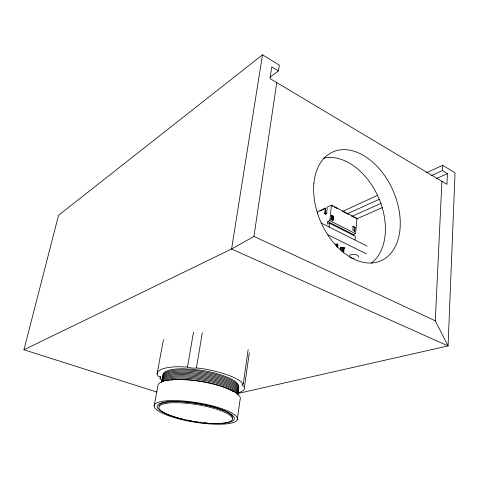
<?xml version="1.0" encoding="UTF-8"?>
<svg xmlns="http://www.w3.org/2000/svg" width="479" height="479" viewBox="0 0 479 479"><rect width="100%" height="100%" fill="white"/><g stroke="black" fill="none" stroke-linecap="round" stroke-linejoin="round"><path stroke-width="0.72" d="M431.549 175.536L442.428 170.59L447.422 173.632L446.949 184.319L269.988 78.544L271.773 66.838L278.473 70.916L270.054 77.143M237.584 393.552L448.063 345.916L435.285 320.81L441.913 181.313M442.428 170.59L442.68 165.279L426.394 172.787M355.011 239.985L355.352 236.297L329.51 223.22L327.492 224.13L327.78 221.526L329.791 220.609L355.592 233.728L357.017 218.46L331.462 205.12L327.277 207.12L326.714 212.227A1.485 0.808 -61.8 0 1 325.582 213.975A1.485 0.808 -61.8 0 1 324.738 213.161L325.301 208.066L325.738 208.287L325.169 213.383A1.479 0.808 -61.8 0 0 326.019 214.197M353.143 226.304L352.778 230.148L354.729 231.141L355.095 227.309L353.143 226.304L352.736 226.483L354.682 227.483L355.095 227.309M353.43 235.872L353.55 234.59L355.592 233.728M354.682 227.483L354.322 231.315L354.729 231.141M341.623 250.948L341.994 247.23M342.389 251.738L342.832 247.278M343.03 252.05L343.473 247.595M343.263 252.164L343.706 247.709M343.7 252.738L344.191 247.164M340.557 249.954L340.785 247.727M340.659 249.583L340.809 248.104M336.204 245.673L336.354 244.212M336.779 246.721L337.078 243.805M337.012 246.835L337.312 243.919M337.426 247.038L337.653 244.853M337.456 247.415L337.755 244.506M332.079 219.759L332.474 216.095M332.737 220.31L333.121 216.424L333.552 216.245L333.139 220.124L331.109 219.089L330.708 219.274L332.228 220.047M332.965 220.208L333.121 218.741M329.085 227.148L329.51 223.22M329.791 220.609L331.462 205.12M331.109 219.089L331.528 215.203L333.552 216.245M331.252 219.717L331.719 215.322M317.541 213.173L317.715 211.694L325.301 208.066M237.973 392.846A44.469 12.071 9.3 0 0 244.607 388.697L244.512 386.715L249.319 352.784M237.219 419.772A42.158 9.814 9.3 0 0 178.463 400.689A42.158 9.814 9.3 0 0 171.638 416.772A42.158 9.814 9.3 0 0 237.219 419.772L240.123 399.468A41.733 10.748 9.3 0 0 201.09 381.565A41.733 10.748 9.3 0 0 157.884 385.852L154.142 406.03M244.512 386.715A6.425 1.76 8.3 0 1 243.236 384.098L248.152 349.634M278.473 70.916L279.329 65.144L262.504 54.828L58.54 215.299L23.95 349.778L231.585 249.026L253.954 236.41L276.742 82.58M262.504 54.828L231.585 249.026L448.063 345.916L455.05 172.865L442.68 165.279M162.04 380.296L160.01 378.56A6.245 1.665 10.2 0 0 157.902 375.931L157.064 373.848A44.469 12.071 9.3 0 1 180.493 366.728L187.475 367.082A6.7 1.928 9.6 0 0 196.42 367.908L202.306 332.767M187.475 367.082L193.504 332.049M160.01 378.56L160.411 376.38M157.064 373.848L163.459 339.617M319.84 211.107L325.738 208.287M331.528 215.203L331.127 215.388L333.144 216.43M342.269 211.58L377.548 195.312M347.281 213.826L379.218 199.312M351.969 216.358L381.29 203.234M436.519 178.511L447.422 173.632M356.316 219.047L382.296 207.593M196.42 367.908L203.874 368.89A44.469 12.071 9.3 0 1 241.242 381.859L243.236 384.098M23.95 349.778L156.896 392.073M253.954 236.41L435.285 320.81M327.612 234.62L366.441 253.87M320.972 222.909L367.088 246.098M327.78 221.526L353.55 234.59M324.738 213.161L325.169 213.383M331.498 205.539L332.797 206.215M334.097 206.892L337.342 208.587M342.545 211.305L348.395 214.352M351.64 216.047L355.538 218.083M238.734 387.703L238.656 386.661A47.643 12.897 9.5 0 0 238.267 385.17M354.035 258.426A4.664 2.03 4.4 0 1 350.742 257.648M350.215 257.349A4.664 2.03 4.4 0 1 353.101 254.331A4.664 2.03 4.4 0 1 358.478 257.181M341.024 248.817A2.066 0.922 4.8 0 1 340.94 247.505A2.066 0.922 4.8 0 1 343.856 247.667A2.066 0.922 4.8 0 1 343.934 248.978M335.372 244.14A2.078 0.934 5 0 1 337.737 244.703A2.078 0.934 5 0 1 337.491 245.817M326.947 213.155A1.479 0.808 -61.8 0 1 326.762 213.496M162.147 379.29A38.56 10.257 9.3 0 1 202.653 375.273A38.56 10.257 9.3 0 1 238.087 392.163M162.357 378.159A38.536 10.304 9.3 0 1 202.851 374.087A38.536 10.304 9.3 0 1 238.255 391.026M166.632 380.817A38.673 10.011 9.3 0 1 169.225 380.218M170.698 379.973A38.673 10.011 9.3 0 1 233.177 391.565M162.788 381.422A38.649 10.065 9.3 0 1 201.887 380.027A38.649 10.065 9.3 0 1 237.207 394.025M161.728 381.565A38.607 10.161 9.3 0 1 202.264 377.65A38.607 10.161 9.3 0 1 237.758 394.445M161.938 380.428A38.583 10.209 9.3 0 1 202.461 376.458A38.583 10.209 9.3 0 1 237.925 393.301M162.962 374.853A38.476 10.442 9.3 0 1 183.355 368.77L186.99 368.956A47.241 12.682 9.3 0 1 199.575 370.123L203.449 370.638A38.476 10.442 9.3 0 1 235.692 381.781L236.764 382.955A47.643 12.897 9.5 0 1 238.117 384.859M161.519 382.703A38.625 10.113 9.3 0 1 200.827 378.632A38.625 10.113 9.3 0 1 237.782 394.947M162.561 377.027A38.518 10.346 9.3 0 1 203.042 372.901A38.518 10.346 9.3 0 1 238.416 389.888M162.77 375.895A38.494 10.394 9.3 0 1 203.234 371.722A38.494 10.394 9.3 0 1 238.578 388.75M184.092 419.454A39.086 9.101 9.3 0 1 163.902 402.342A39.086 9.101 9.3 0 1 225.825 411.353A39.086 9.101 9.3 0 1 210.281 423.262M207.467 423.071A39.086 9.101 9.3 0 1 203.874 422.741M201.701 422.502A39.086 9.101 9.3 0 1 200.228 422.322M198.743 422.125A39.086 9.101 9.3 0 1 196.51 421.807M195.025 421.58A39.086 9.101 9.3 0 1 193.552 421.334M192.085 421.083A39.086 9.101 9.3 0 1 186.223 419.927M159.064 406.156A37.254 8.694 9.3 0 1 197.318 403.396M198.031 403.516A37.254 8.694 9.3 0 1 207.197 405.348M207.874 405.509A37.254 8.694 9.3 0 1 232.441 418.538M323.433 158.208A58.246 39.272 66 0 1 377.985 196.366A58.246 39.272 66 0 1 371.231 263.216M174.075 416.898A37.272 8.646 9.3 0 0 232.267 419.724A37.272 8.646 9.3 0 0 180.625 402.827A37.272 8.646 9.3 0 0 174.075 416.898M313.913 183.164A59.51 39.374 66.1 0 0 374.129 262.731A59.51 39.374 66.1 0 0 382.817 173.123A59.51 39.374 66.1 0 0 313.913 183.164"/></g></svg>
